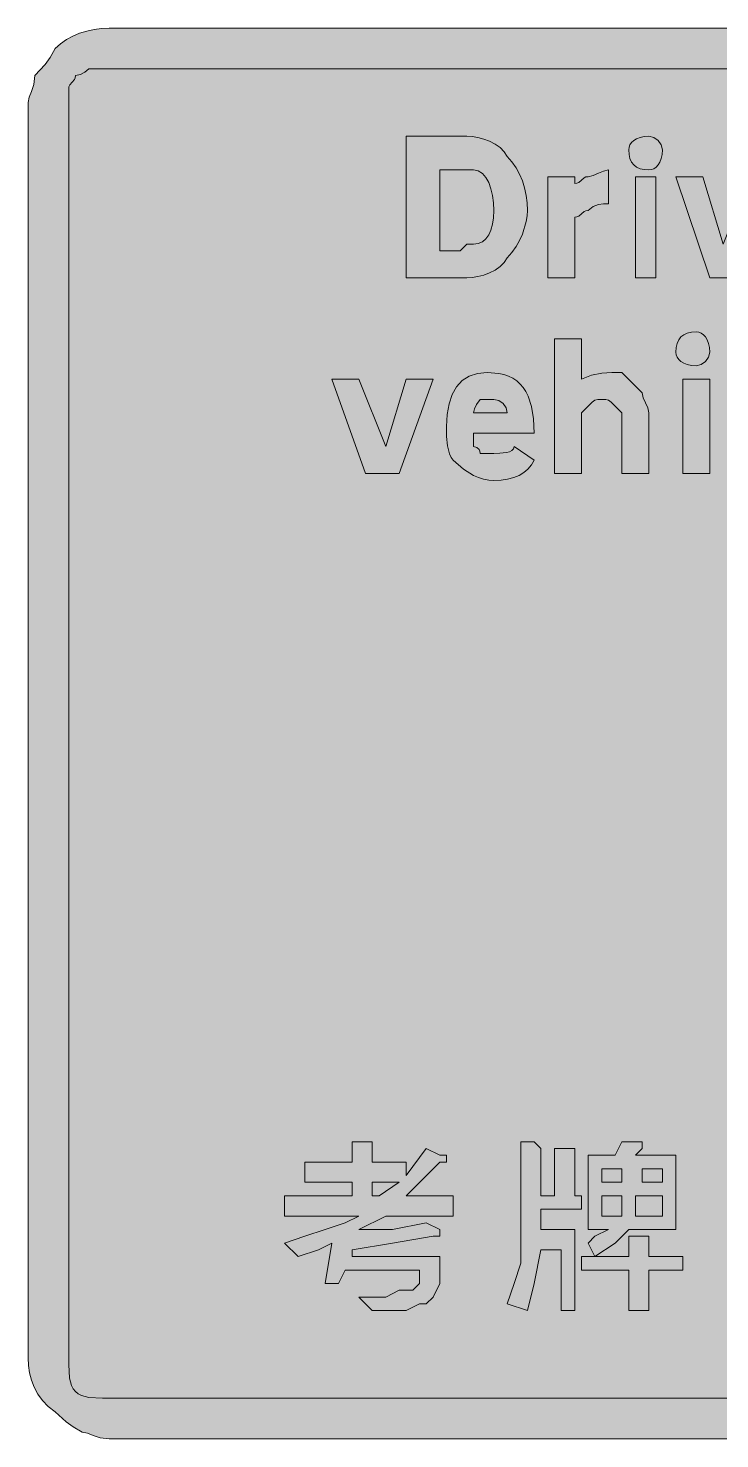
# Model space of a CAD drawing. Header units: metres. Extents: x 122 to 446, y 11 to 261.
# Drawn here: x 121.9 to 244.9, y 10.6 to 261.4 of the extents above; entities that cross this region are included whole.
import ezdxf

# ---------------------------------------------------------------- set-up
doc = ezdxf.new("R2010")
doc.units = ezdxf.units.M
doc.layers.add('FILL_BLACK_000000', color=7, linetype='Continuous', true_color=0x000000)
doc.layers.add('FILL_WHITE_FFFFFF', color=7, linetype='Continuous', true_color=0xffffff)

msp = doc.modelspace()

# ---------------------------------------------------------------- hatches: boundary and pattern name
at = {"layer": 'FILL_BLACK_000000', "true_color": 0x000000}
h = msp.add_hatch(color=7, dxfattribs=at)
h.dxf.hatch_style = 1
h.paths.add_polyline_path([(445.83, 23.61), (445.66, 22.28), (445.38, 20.97), (444.99, 19.71), (444.48, 18.5), (443.86, 17.37), (443.13, 16.31), (442.29, 15.36), (441.34, 14.12), (440.28, 13.09), (439.15, 12.26), (437.94, 11.61), (436.68, 11.13), (435.37, 10.8), (434.04, 10.62), (432.69, 10.56), (136.29, 10.56), (134.7, 10.75), (133.44, 11.16), (132.41, 11.57), (131.49, 11.76), (129.9, 12.66), (128.64, 13.56), (126.69, 15.36), (125.45, 16.31), (124.42, 17.37), (123.59, 18.5), (122.94, 19.71), (122.46, 20.97), (122.13, 22.28), (121.95, 23.61), (121.89, 24.96), (121.89, 248.16), (122.08, 249.08), (122.49, 250.11), (122.9, 251.37), (123.09, 252.96), (124.89, 254.91), (125.79, 256.17), (126.69, 257.76), (127.64, 258.6), (128.7, 259.33), (129.83, 259.95), (131.04, 260.46), (132.3, 260.85), (133.61, 261.13), (134.94, 261.3), (136.29, 261.36), (432.69, 261.36), (435.09, 261.21), (436.4, 260.85), (436.99, 260.56), (437.49, 260.16), (438.58, 259.95), (439.89, 259.41), (441.2, 258.64), (442.29, 257.76), (443.94, 254.91), (444.48, 253.88), (444.69, 252.96), (445.38, 251.37), (445.74, 250.11), (445.87, 249.08), (445.89, 248.16), (445.89, 24.96), (445.83, 23.61)])
h = msp.add_hatch(color=7, dxfattribs=at)
h.dxf.hatch_style = 1
h.paths.add_polyline_path([(189.09, 242.16), (199.89, 242.16), (200.84, 242.1), (201.86, 241.93), (202.91, 241.65), (203.94, 241.26), (204.92, 240.75), (205.8, 240.13), (206.53, 239.4), (207.09, 238.56), (207.93, 237.61), (208.67, 236.55), (209.28, 235.42), (209.79, 234.21), (210.18, 232.95), (210.47, 231.64), (210.63, 230.31), (210.69, 228.96), (210.63, 228.01), (210.47, 226.97), (209.79, 224.76), (209.28, 223.64), (208.66, 222.55), (207.93, 221.51), (207.09, 220.56), (206.53, 219.72), (205.8, 218.98), (204.92, 218.37), (203.94, 217.86), (202.91, 217.47), (201.86, 217.19), (200.84, 217.02), (199.89, 216.96), (189.09, 216.96), (189.09, 242.16)])
h.paths.add_polyline_path([(198.69, 221.76), (199.89, 222.96), (201.09, 222.96), (201.93, 223.07), (202.66, 223.39), (203.28, 223.91), (203.79, 224.61), (204.18, 225.48), (204.46, 226.5), (204.63, 227.67), (204.69, 228.96), (204.63, 230.3), (204.46, 231.6), (204.18, 232.82), (203.79, 233.91), (203.28, 234.83), (202.66, 235.54), (201.93, 236), (201.09, 236.16), (199.89, 236.16), (198.69, 236.16), (195.09, 236.16), (195.09, 221.76), (198.69, 221.76)], flags=16)
h = msp.add_hatch(color=7, dxfattribs=at)
h.dxf.hatch_style = 1
h.paths.add_polyline_path([(234.64, 238.92), (234.48, 238.18), (234.25, 237.57), (233.94, 237.06), (233.58, 236.67), (233.17, 236.38), (232.74, 236.22), (232.29, 236.16), (231.45, 236.22), (230.71, 236.38), (230.1, 236.67), (229.59, 237.06), (229.2, 237.57), (228.91, 238.18), (228.75, 238.92), (228.69, 239.76), (228.75, 240.21), (228.91, 240.64), (229.2, 241.05), (229.59, 241.41), (230.1, 241.72), (230.71, 241.95), (231.45, 242.11), (232.29, 242.16), (233.17, 241.95), (233.94, 241.41), (234.48, 240.64), (234.69, 239.76), (234.64, 238.92)])
h = msp.add_hatch(color=7, dxfattribs=at)
h.dxf.hatch_style = 1
h.paths.add_polyline_path([(214.29, 234.96), (219.09, 234.96), (219.09, 233.76), (219.49, 233.81), (219.8, 233.95), (220.29, 234.36), (220.78, 234.77), (221.09, 234.91), (221.49, 234.96), (222.39, 235.15), (223.29, 235.56), (224.19, 235.97), (225.09, 236.16), (225.09, 230.16), (224.19, 230.14), (223.29, 230.01), (222.39, 229.65), (221.49, 228.96), (221.09, 228.91), (220.78, 228.77), (220.29, 228.36), (219.8, 227.95), (219.49, 227.81), (219.09, 227.76), (219.09, 216.96), (214.29, 216.96), (214.29, 234.96)])
h = msp.add_hatch(color=7, dxfattribs=at)
h.dxf.hatch_style = 1
h.paths.add_polyline_path([(229.89, 216.96), (229.89, 234.96), (233.49, 234.96), (233.49, 216.96), (229.89, 216.96)])
h = msp.add_hatch(color=7, dxfattribs=at)
h.dxf.hatch_style = 1
h.paths.add_polyline_path([(237.09, 234.96), (241.89, 234.96), (245.49, 222.96), (250.29, 234.96), (255.09, 234.96), (249.09, 216.96), (245.49, 216.96), (243.09, 216.96), (237.09, 234.96)])
h = msp.add_hatch(color=7, dxfattribs=at)
h.dxf.hatch_style = 1
h.paths.add_polyline_path([(222.09, 199.65), (223.89, 200.01), (225.69, 200.14), (227.49, 200.16), (231.09, 196.56), (231.28, 195.66), (231.69, 194.76), (232.1, 193.86), (232.29, 192.96), (232.29, 182.16), (227.49, 182.16), (227.49, 192.96), (226.29, 194.16), (225.58, 194.85), (225.09, 195.21), (224.6, 195.34), (223.89, 195.36), (223.18, 195.34), (222.69, 195.21), (222.2, 194.85), (221.49, 194.16), (220.29, 192.96), (220.29, 182.16), (215.49, 182.16), (215.49, 206.16), (220.29, 206.16), (220.29, 198.96), (222.09, 199.65)])
h = msp.add_hatch(color=7, dxfattribs=at)
h.dxf.hatch_style = 1
h.paths.add_polyline_path([(242.88, 202.88), (242.34, 202.11), (241.57, 201.57), (240.69, 201.36), (239.85, 201.41), (239.11, 201.57), (238.5, 201.8), (237.99, 202.11), (237.6, 202.47), (237.31, 202.88), (237.15, 203.31), (237.09, 203.76), (237.15, 204.6), (237.31, 205.33), (237.6, 205.95), (237.99, 206.46), (238.5, 206.85), (239.11, 207.13), (239.85, 207.3), (240.69, 207.36), (241.14, 207.3), (241.57, 207.13), (241.98, 206.85), (242.34, 206.46), (242.65, 205.95), (242.88, 205.33), (243.04, 204.6), (243.09, 203.76), (242.88, 202.88)])
h = msp.add_hatch(color=7, dxfattribs=at)
h.dxf.hatch_style = 1
h.paths.add_polyline_path([(175.89, 198.96), (180.69, 198.96), (185.49, 186.96), (189.09, 198.96), (193.89, 198.96), (187.89, 182.16), (185.49, 182.16), (181.89, 182.16), (175.89, 198.96)])
h = msp.add_hatch(color=7, dxfattribs=at)
h.dxf.hatch_style = 1
h.paths.add_polyline_path([(201.09, 186.96), (201.69, 186.81), (202.1, 186.45), (202.24, 186.16), (202.29, 185.76), (204.69, 185.76), (205.76, 185.78), (206.94, 185.91), (207.47, 186.05), (207.9, 186.27), (208.18, 186.56), (208.29, 186.96), (211.89, 184.56), (211.38, 183.72), (210.77, 182.98), (210.03, 182.37), (209.19, 181.86), (208.23, 181.47), (207.16, 181.18), (205.98, 181.02), (204.69, 180.96), (203.79, 181.02), (202.89, 181.18), (201.99, 181.47), (201.09, 181.86), (199.29, 182.98), (197.49, 184.56), (197.09, 185.06), (196.8, 185.67), (196.44, 187.11), (196.31, 188.78), (196.29, 190.56), (196.4, 192.7), (196.74, 194.59), (197.3, 196.23), (198.09, 197.61), (199.1, 198.7), (200.34, 199.5), (201.8, 199.99), (203.49, 200.16), (205.57, 199.99), (206.49, 199.78), (207.33, 199.48), (208.1, 199.11), (208.78, 198.64), (209.4, 198.09), (209.94, 197.46), (210.41, 196.74), (210.81, 195.94), (211.42, 194.08), (211.78, 191.89), (211.89, 189.36), (201.09, 189.36), (201.09, 186.96)])
h.paths.add_polyline_path([(206.88, 193.84), (206.34, 194.61), (205.57, 195.15), (204.69, 195.36), (202.29, 195.36), (201.6, 194.48), (201.24, 193.71), (201.09, 192.96), (207.09, 192.96), (206.88, 193.84)], flags=16)
h = msp.add_hatch(color=7, dxfattribs=at)
h.dxf.hatch_style = 1
h.paths.add_polyline_path([(238.29, 182.16), (238.29, 198.96), (243.09, 198.96), (243.09, 182.16), (238.29, 182.16)])
h = msp.add_hatch(color=7, dxfattribs=at)
h.dxf.hatch_style = 1
h.paths.add_polyline_path([(179.49, 53.76), (179.49, 56.16), (171.09, 56.16), (171.09, 59.76), (179.49, 59.76), (179.49, 63.36), (181.89, 63.36), (183.09, 63.36), (183.09, 62.16), (183.09, 59.76), (189.09, 59.76), (189.09, 57.36), (192.69, 62.16), (195.09, 60.96), (196.29, 60.96), (196.29, 59.76), (195.09, 59.76), (189.09, 53.76), (197.49, 53.76), (197.49, 50.16), (185.49, 50.16), (180.69, 47.76), (186.69, 47.76), (192.69, 48.96), (195.09, 47.76), (195.09, 46.56), (193.89, 46.56), (186.69, 45.36), (179.49, 44.16), (179.49, 42.96), (195.09, 42.96), (195.09, 41.76), (195.09, 39.36), (195.09, 38.16), (193.89, 35.76), (192.69, 34.56), (191.49, 34.56), (189.09, 33.36), (187.89, 33.36), (184.29, 33.36), (183.09, 33.36), (180.69, 35.76), (185.49, 35.76), (187.89, 36.96), (190.29, 36.96), (191.49, 38.16), (191.49, 40.56), (178.29, 40.56), (177.09, 38.16), (174.69, 38.16), (175.89, 45.36), (173.49, 44.16), (169.89, 42.96), (167.49, 45.36), (171.09, 46.56), (174.69, 47.76), (178.29, 48.96), (180.69, 50.16), (167.49, 50.16), (167.49, 53.76), (179.49, 53.76)])
h.paths.add_polyline_path([(183.09, 56.16), (183.09, 53.76), (184.29, 53.76), (187.89, 56.16), (183.09, 56.16)], flags=16)
h = msp.add_hatch(color=7, dxfattribs=at)
h.dxf.hatch_style = 1
h.paths.add_polyline_path([(211.89, 63.36), (213.09, 62.16), (213.09, 60.96), (213.09, 53.76), (215.49, 53.76), (215.49, 62.16), (217.89, 62.16), (219.09, 62.16), (219.09, 60.96), (219.09, 53.76), (220.29, 53.76), (220.29, 51.36), (213.09, 51.36), (213.09, 47.76), (219.09, 47.76), (219.09, 33.36), (216.69, 33.36), (216.69, 44.16), (213.09, 44.16), (211.89, 38.16), (210.69, 33.36), (207.09, 34.56), (208.29, 38.16), (209.49, 41.76), (209.49, 45.36), (209.49, 50.16), (209.49, 63.36), (211.89, 63.36)])
h = msp.add_hatch(color=7, dxfattribs=at)
h.dxf.hatch_style = 1
h.paths.add_polyline_path([(229.89, 60.96), (237.09, 60.96), (237.09, 47.76), (228.69, 47.76), (226.29, 45.36), (222.69, 42.96), (221.49, 45.36), (222.69, 46.56), (225.09, 47.76), (221.49, 47.76), (221.49, 60.96), (226.29, 60.96), (227.49, 63.36), (231.09, 63.36), (231.09, 62.16), (229.89, 60.96)])
h.paths.add_polyline_path([(227.49, 50.16), (227.49, 53.76), (223.89, 53.76), (223.89, 50.16), (227.49, 50.16)], flags=16)
h.paths.add_polyline_path([(231.09, 56.16), (234.69, 56.16), (234.69, 58.56), (231.09, 58.56), (231.09, 56.16)], flags=16)
h.paths.add_polyline_path([(223.89, 58.56), (223.89, 56.16), (227.49, 56.16), (227.49, 58.56), (223.89, 58.56)], flags=16)
h.paths.add_polyline_path([(229.89, 53.76), (229.89, 51.36), (229.89, 50.16), (234.69, 50.16), (234.69, 53.76), (229.89, 53.76)], flags=16)
h = msp.add_hatch(color=7, dxfattribs=at)
h.dxf.hatch_style = 1
h.paths.add_polyline_path([(231.09, 46.56), (232.29, 46.56), (232.29, 45.36), (232.29, 42.96), (238.29, 42.96), (238.29, 40.56), (232.29, 40.56), (232.29, 33.36), (228.69, 33.36), (228.69, 40.56), (220.29, 40.56), (220.29, 42.96), (228.69, 42.96), (228.69, 46.56), (231.09, 46.56)])
at = {"layer": 'FILL_WHITE_FFFFFF', "true_color": 0xffffff}
h = msp.add_hatch(color=7, dxfattribs=at)
h.dxf.hatch_style = 1
h.paths.add_polyline_path([(434.28, 254.14), (435.54, 254.01), (436.57, 253.65), (437.49, 252.96), (438.37, 251.87), (439.14, 250.56), (439.68, 249.25), (439.89, 248.16), (439.89, 23.76), (439.68, 22.67), (439.14, 21.36), (438.37, 20.05), (437.49, 18.96), (436.57, 18.27), (435.54, 17.91), (434.28, 17.78), (432.69, 17.76), (135.09, 17.76), (132.69, 17.91), (131.38, 18.27), (130.79, 18.56), (130.29, 18.96), (129.89, 19.46), (129.6, 20.05), (129.24, 21.36), (129.09, 23.76), (129.09, 248.16), (129.09, 250.56), (129.14, 250.96), (129.28, 251.27), (129.69, 251.76), (130.1, 252.25), (130.24, 252.56), (130.29, 252.96), (131.17, 253.15), (131.94, 253.56), (132.69, 254.16), (135.09, 254.16), (432.69, 254.16), (434.28, 254.14)])

# ---------------------------------------------------------------- linework, layer by layer
at = {"layer": 'FILL_BLACK_000000', "lineweight": 0, "true_color": 0x000000}
msp.add_lwpolyline([(432.69, 10.56), (136.29, 10.56), (134.7, 10.75), (133.44, 11.16), (132.41, 11.57), (131.49, 11.76), (129.9, 12.66), (128.64, 13.56), (126.69, 15.36), (125.45, 16.31), (124.42, 17.37), (123.59, 18.5), (122.94, 19.71), (122.46, 20.97), (122.13, 22.28), (121.95, 23.61), (121.89, 24.96), (121.89, 248.16), (122.08, 249.08), (122.49, 250.11), (122.9, 251.37), (123.09, 252.96), (124.89, 254.91), (125.79, 256.17), (126.69, 257.76), (127.64, 258.6), (128.7, 259.33), (129.83, 259.95), (131.04, 260.46), (132.3, 260.85), (133.61, 261.13), (134.94, 261.3), (136.29, 261.36), (432.69, 261.36)], dxfattribs=at)
for points in [[(189.09, 242.16), (199.89, 242.16), (200.84, 242.1), (201.86, 241.93), (202.91, 241.65), (203.94, 241.26), (204.92, 240.75), (205.8, 240.13), (206.53, 239.4), (207.09, 238.56), (207.93, 237.61), (208.67, 236.55), (209.28, 235.42), (209.79, 234.21), (210.18, 232.95), (210.47, 231.64), (210.63, 230.31), (210.69, 228.96), (210.63, 228.01), (210.47, 226.97), (209.79, 224.76), (209.28, 223.64), (208.66, 222.55), (207.93, 221.51), (207.09, 220.56), (206.53, 219.72), (205.8, 218.98), (204.92, 218.37), (203.94, 217.86), (202.91, 217.47), (201.86, 217.19), (200.84, 217.02), (199.89, 216.96), (189.09, 216.96)], [(234.64, 238.92), (234.48, 238.18), (234.25, 237.57), (233.94, 237.06), (233.58, 236.67), (233.17, 236.38), (232.74, 236.22), (232.29, 236.16), (231.45, 236.22), (230.71, 236.38), (230.1, 236.67), (229.59, 237.06), (229.2, 237.57), (228.91, 238.18), (228.75, 238.92), (228.69, 239.76), (228.75, 240.21), (228.91, 240.64), (229.2, 241.05), (229.59, 241.41), (230.1, 241.72), (230.71, 241.95), (231.45, 242.11), (232.29, 242.16), (233.17, 241.95), (233.94, 241.41), (234.48, 240.64), (234.69, 239.76)], [(198.69, 221.76), (199.89, 222.96), (201.09, 222.96), (201.93, 223.07), (202.66, 223.39), (203.28, 223.91), (203.79, 224.61), (204.18, 225.48), (204.46, 226.5), (204.63, 227.67), (204.69, 228.96), (204.63, 230.3), (204.46, 231.6), (204.18, 232.82), (203.79, 233.91), (203.28, 234.83), (202.66, 235.54), (201.93, 236), (201.09, 236.16), (199.89, 236.16), (198.69, 236.16), (195.09, 236.16), (195.09, 221.76)], [(214.29, 234.96), (219.09, 234.96), (219.09, 233.76), (219.49, 233.81), (219.8, 233.95), (220.29, 234.36), (220.78, 234.77), (221.09, 234.91), (221.49, 234.96), (222.39, 235.15), (223.29, 235.56), (224.19, 235.97), (225.09, 236.16), (225.09, 230.16), (224.19, 230.14), (223.29, 230.01), (222.39, 229.65), (221.49, 228.96), (221.09, 228.91), (220.78, 228.77), (220.29, 228.36), (219.8, 227.95), (219.49, 227.81), (219.09, 227.76), (219.09, 216.96), (214.29, 216.96)], [(229.89, 216.96), (229.89, 234.96), (233.49, 234.96), (233.49, 216.96)], [(237.09, 234.96), (241.89, 234.96), (245.49, 222.96), (250.29, 234.96), (255.09, 234.96), (249.09, 216.96), (245.49, 216.96), (243.09, 216.96)], [(222.09, 199.65), (223.89, 200.01), (225.69, 200.14), (227.49, 200.16), (231.09, 196.56), (231.28, 195.66), (231.69, 194.76), (232.1, 193.86), (232.29, 192.96), (232.29, 182.16), (227.49, 182.16), (227.49, 192.96), (226.29, 194.16), (225.58, 194.85), (225.09, 195.21), (224.6, 195.34), (223.89, 195.36), (223.18, 195.34), (222.69, 195.21), (222.2, 194.85), (221.49, 194.16), (220.29, 192.96), (220.29, 182.16), (215.49, 182.16), (215.49, 206.16), (220.29, 206.16), (220.29, 198.96)], [(242.88, 202.88), (242.34, 202.11), (241.57, 201.57), (240.69, 201.36), (239.85, 201.41), (239.11, 201.57), (238.5, 201.8), (237.99, 202.11), (237.6, 202.47), (237.31, 202.88), (237.15, 203.31), (237.09, 203.76), (237.15, 204.6), (237.31, 205.33), (237.6, 205.95), (237.99, 206.46), (238.5, 206.85), (239.11, 207.13), (239.85, 207.3), (240.69, 207.36), (241.14, 207.3), (241.57, 207.13), (241.98, 206.85), (242.34, 206.46), (242.65, 205.95), (242.88, 205.33), (243.04, 204.6), (243.09, 203.76)], [(175.89, 198.96), (180.69, 198.96), (185.49, 186.96), (189.09, 198.96), (193.89, 198.96), (187.89, 182.16), (185.49, 182.16), (181.89, 182.16)], [(201.09, 186.96), (201.69, 186.81), (202.1, 186.45), (202.24, 186.16), (202.29, 185.76), (204.69, 185.76), (205.76, 185.78), (206.94, 185.91), (207.47, 186.05), (207.9, 186.27), (208.18, 186.56), (208.29, 186.96), (211.89, 184.56), (211.38, 183.72), (210.77, 182.98), (210.03, 182.37), (209.19, 181.86), (208.23, 181.47), (207.16, 181.18), (205.98, 181.02), (204.69, 180.96), (203.79, 181.02), (202.89, 181.18), (201.99, 181.47), (201.09, 181.86), (199.29, 182.98), (197.49, 184.56), (197.09, 185.06), (196.8, 185.67), (196.44, 187.11), (196.31, 188.78), (196.29, 190.56), (196.4, 192.7), (196.74, 194.59), (197.3, 196.23), (198.09, 197.61), (199.1, 198.7), (200.34, 199.5), (201.8, 199.99), (203.49, 200.16), (205.57, 199.99), (206.49, 199.78), (207.33, 199.48), (208.1, 199.11), (208.78, 198.64), (209.4, 198.09), (209.94, 197.46), (210.41, 196.74), (210.81, 195.94), (211.42, 194.08), (211.78, 191.89), (211.89, 189.36), (201.09, 189.36)], [(238.29, 182.16), (238.29, 198.96), (243.09, 198.96), (243.09, 182.16)], [(206.88, 193.84), (206.34, 194.61), (205.57, 195.15), (204.69, 195.36), (202.29, 195.36), (201.6, 194.48), (201.24, 193.71), (201.09, 192.96), (207.09, 192.96)], [(179.49, 53.76), (179.49, 56.16), (171.09, 56.16), (171.09, 59.76), (179.49, 59.76), (179.49, 63.36), (181.89, 63.36), (183.09, 63.36), (183.09, 62.16), (183.09, 59.76), (189.09, 59.76), (189.09, 57.36), (192.69, 62.16), (195.09, 60.96), (196.29, 60.96), (196.29, 59.76), (195.09, 59.76), (189.09, 53.76), (197.49, 53.76), (197.49, 50.16), (185.49, 50.16), (180.69, 47.76), (186.69, 47.76), (192.69, 48.96), (195.09, 47.76), (195.09, 46.56), (193.89, 46.56), (186.69, 45.36), (179.49, 44.16), (179.49, 42.96), (195.09, 42.96), (195.09, 41.76), (195.09, 39.36), (195.09, 38.16), (193.89, 35.76), (192.69, 34.56), (191.49, 34.56), (189.09, 33.36), (187.89, 33.36), (184.29, 33.36), (183.09, 33.36), (180.69, 35.76), (185.49, 35.76), (187.89, 36.96), (190.29, 36.96), (191.49, 38.16), (191.49, 40.56), (178.29, 40.56), (177.09, 38.16), (174.69, 38.16), (175.89, 45.36), (173.49, 44.16), (169.89, 42.96), (167.49, 45.36), (171.09, 46.56), (174.69, 47.76), (178.29, 48.96), (180.69, 50.16), (167.49, 50.16), (167.49, 53.76)], [(211.89, 63.36), (213.09, 62.16), (213.09, 60.96), (213.09, 53.76), (215.49, 53.76), (215.49, 62.16), (217.89, 62.16), (219.09, 62.16), (219.09, 60.96), (219.09, 53.76), (220.29, 53.76), (220.29, 51.36), (213.09, 51.36), (213.09, 47.76), (219.09, 47.76), (219.09, 33.36), (216.69, 33.36), (216.69, 44.16), (213.09, 44.16), (211.89, 38.16), (210.69, 33.36), (207.09, 34.56), (208.29, 38.16), (209.49, 41.76), (209.49, 45.36), (209.49, 50.16), (209.49, 63.36)], [(229.89, 60.96), (237.09, 60.96), (237.09, 47.76), (228.69, 47.76), (226.29, 45.36), (222.69, 42.96), (221.49, 45.36), (222.69, 46.56), (225.09, 47.76), (221.49, 47.76), (221.49, 60.96), (226.29, 60.96), (227.49, 63.36), (231.09, 63.36), (231.09, 62.16)], [(223.89, 58.56), (223.89, 56.16), (227.49, 56.16), (227.49, 58.56)], [(231.09, 56.16), (234.69, 56.16), (234.69, 58.56), (231.09, 58.56)], [(183.09, 56.16), (183.09, 53.76), (184.29, 53.76), (187.89, 56.16)], [(227.49, 50.16), (227.49, 53.76), (223.89, 53.76), (223.89, 50.16)], [(229.89, 53.76), (229.89, 51.36), (229.89, 50.16), (234.69, 50.16), (234.69, 53.76)], [(231.09, 46.56), (232.29, 46.56), (232.29, 45.36), (232.29, 42.96), (238.29, 42.96), (238.29, 40.56), (232.29, 40.56), (232.29, 33.36), (228.69, 33.36), (228.69, 40.56), (220.29, 40.56), (220.29, 42.96), (228.69, 42.96), (228.69, 46.56)]]:
    msp.add_lwpolyline(points, close=True, dxfattribs=at)
at = {"layer": 'FILL_WHITE_FFFFFF', "lineweight": 0, "true_color": 0x000000}
msp.add_lwpolyline([(432.69, 17.76), (135.09, 17.76), (132.69, 17.91), (131.38, 18.27), (130.79, 18.56), (130.29, 18.96), (129.89, 19.46), (129.6, 20.05), (129.24, 21.36), (129.09, 23.76), (129.09, 248.16), (129.09, 250.56), (129.14, 250.96), (129.28, 251.27), (129.69, 251.76), (130.1, 252.25), (130.24, 252.56), (130.29, 252.96), (131.17, 253.15), (131.94, 253.56), (132.69, 254.16), (135.09, 254.16), (432.69, 254.16)], dxfattribs=at)

doc.saveas('drawing.dxf')
